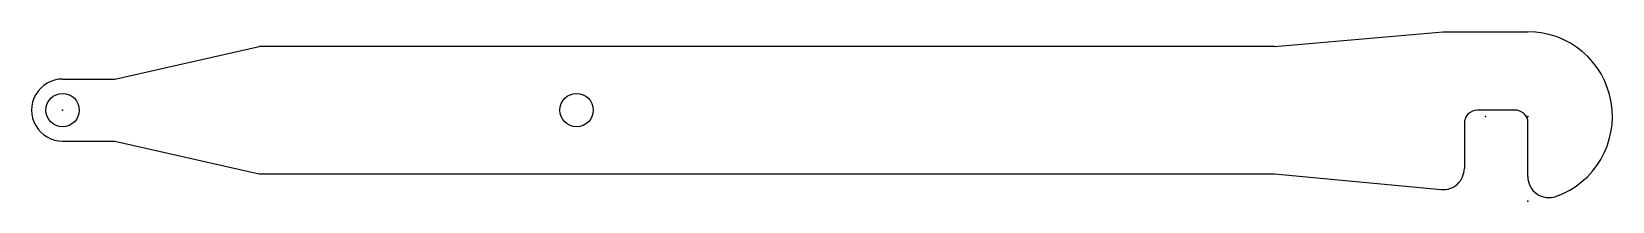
# Model space of a CAD drawing. Header units: centimetres. Extents: x -0.9 to 46.5, y -2.7 to 2.3.
import ezdxf

# ---------------------------------------------------------------- set-up
doc = ezdxf.new("R2010")
doc.units = ezdxf.units.CM
doc.header["$MEASUREMENT"] = 0
doc.layers.add('LiftingArm v13_Sketch1', color=7, linetype='Continuous')

msp = doc.modelspace()

# ---------------------------------------------------------------- linework, layer by layer
at = {"layer": 'LiftingArm v13_Sketch1'}
for p, q in [((1.57, 0.93), (5.906, 1.905)), ((36.386, 1.905), (5.906, 1.905)), ((36.386, 1.905), (41.447, 2.348)), ((41.447, 2.348), (43.987, 2.348)), ((0, 0.93), (1.57, 0.93)), ((43.6, 0), (42.482, 0)), ((42.082, -0.4), (42.082, -1.746)), ((43.987, -0.192), (44, -0.192)), ((43.987, -1.988), (43.987, -0.298)), ((0, -0.93), (1.57, -0.93)), ((1.57, -0.93), (5.906, -1.905)), ((5.906, -1.905), (36.386, -1.905)), ((36.386, -1.905), (41.387, -2.378))]:
    msp.add_line(p, q, dxfattribs=at)
for centre in [(0, 0), (15.431, 0)]:
    msp.add_circle(centre, 0.5, dxfattribs=at)
for centre, radius, start, end in [((43.987, -0.192), 2.54, 289.4712, 90), ((0, 0), 0.93, 89.9843, 270.0157), ((0, 0), 0.93, 89.9843, 270.0157), ((42.482, -0.4), 0.4, 90, 180), ((43.6, -0.4), 0.4, 14.8341, 90), ((41.447, -1.746), 0.635, 264.5953, 0), ((44.622, -1.988), 0.635, 180, 289.4712)]:
    msp.add_arc(centre, radius, start, end, dxfattribs=at)
for p in [(0, 0), (0, 0), (42.717, -0.192), (43.987, -0.192), (43.987, -2.732)]:
    msp.add_point(p, dxfattribs=at)

doc.saveas('drawing.dxf')
